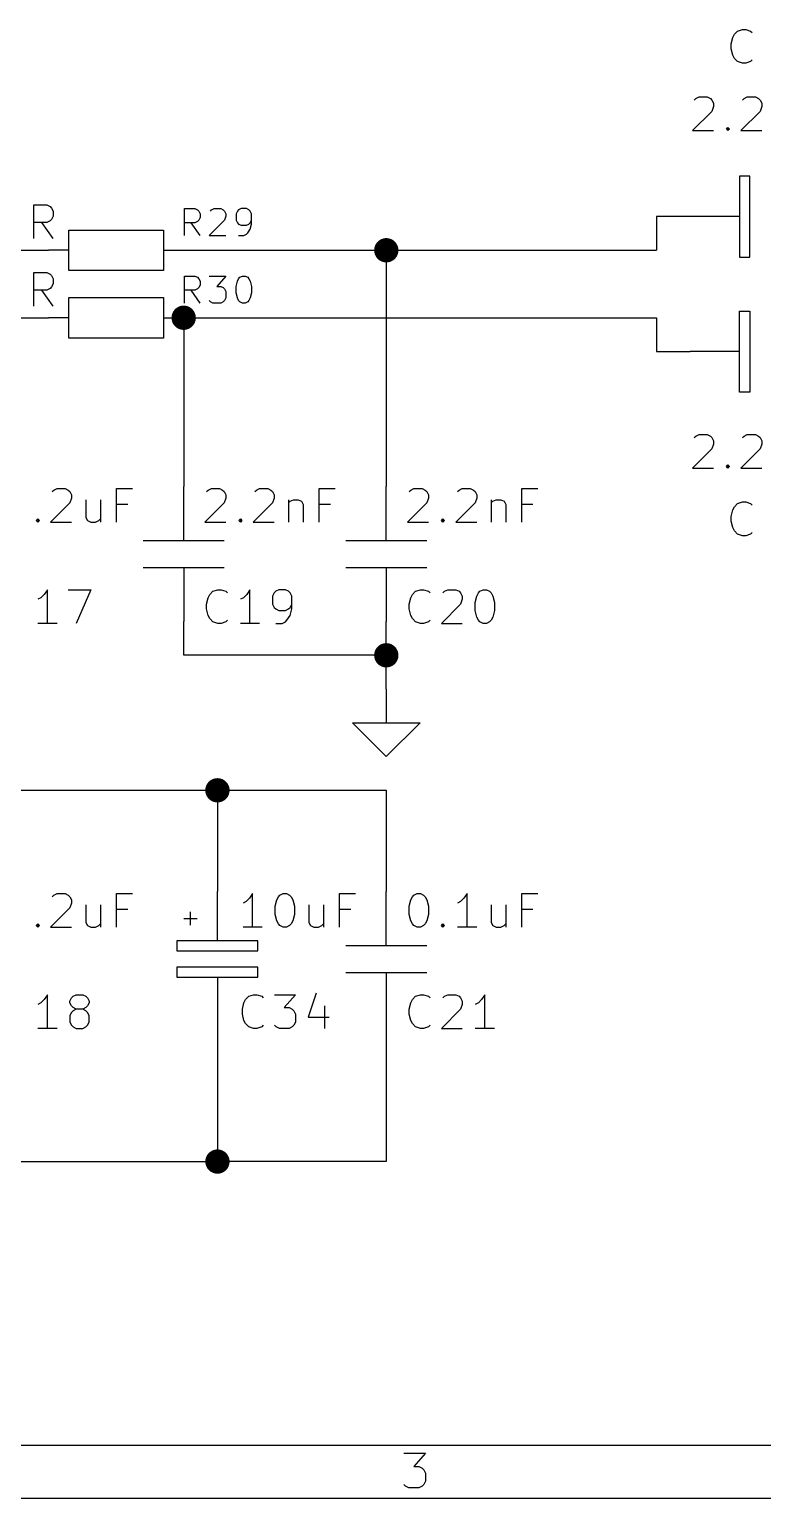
# Model space of a CAD drawing. Header units: inches. Extents: x 0.4 to 16.1, y -11.3 to -0.4.
# Drawn here: x 4.772 to 5.857, y -11.299 to -9.123 of the extents above; entities that cross this region are included whole.
import ezdxf

# ---------------------------------------------------------------- set-up
doc = ezdxf.new("R2010")
doc.units = ezdxf.units.IN
doc.header["$MEASUREMENT"] = 0
for name, color, linetype in [('GREENSIXTYFIVE', 129, 'CONTINUOUS'), ('LIGHTGREEN', 92, 'CONTINUOUS'), ('RED', 14, 'CONTINUOUS')]:
    doc.layers.add(name, color=color, linetype=linetype)

msp = doc.modelspace()

# ---------------------------------------------------------------- linework, layer by layer
at = {"layer": 'GREENSIXTYFIVE', "linetype": 'CONTINUOUS'}
for p, q in [((5.8107, -9.1442), (5.8131, -9.1347)), ((5.8131, -9.1347), (5.8155, -9.1299)), ((5.8155, -9.1299), (5.8202, -9.1252)), ((5.8202, -9.1252), (5.8274, -9.1228)), ((5.8274, -9.1228), (5.8321, -9.1228)), ((5.8321, -9.1228), (5.8393, -9.1252)), ((5.8393, -9.1252), (5.8417, -9.1276)), ((5.8107, -9.1514), (5.8107, -9.1442)), ((5.8131, -9.1609), (5.8107, -9.1514)), ((5.8155, -9.1657), (5.8131, -9.1609)), ((5.8202, -9.1704), (5.8155, -9.1657)), ((5.8274, -9.1728), (5.8202, -9.1704)), ((5.8321, -9.1728), (5.8274, -9.1728)), ((5.8393, -9.1704), (5.8321, -9.1728)), ((5.8417, -9.168), (5.8393, -9.1704)), ((5.756, -9.2276), (5.7583, -9.2252)), ((5.7583, -9.2252), (5.7631, -9.2228)), ((5.7631, -9.2228), (5.775, -9.2228)), ((5.775, -9.2228), (5.7798, -9.2252)), ((5.7798, -9.2252), (5.7821, -9.2276)), ((5.7821, -9.2276), (5.7845, -9.2323)), ((5.8274, -9.2276), (5.8298, -9.2252)), ((5.8298, -9.2252), (5.8345, -9.2228)), ((5.8345, -9.2228), (5.8464, -9.2228)), ((5.8464, -9.2228), (5.8512, -9.2252)), ((5.8512, -9.2252), (5.8536, -9.2276)), ((5.8536, -9.2276), (5.856, -9.2323)), ((5.7821, -9.2442), (5.7536, -9.2728)), ((5.7845, -9.2371), (5.7821, -9.2442)), ((5.7845, -9.2323), (5.7845, -9.2371)), ((5.8536, -9.2442), (5.825, -9.2728)), ((5.856, -9.2371), (5.8536, -9.2442)), ((5.856, -9.2323), (5.856, -9.2371)), ((5.8036, -9.2704), (5.8059, -9.268)), ((5.8059, -9.2728), (5.8036, -9.2704)), ((5.8059, -9.268), (5.8083, -9.2704)), ((5.8059, -9.268), (5.8059, -9.2728)), ((5.8083, -9.2704), (5.8059, -9.2728)), ((5.7536, -9.2728), (5.7845, -9.2728)), ((5.825, -9.2728), (5.856, -9.2728)), ((4.7783, -9.4328), (4.7783, -9.3828)), ((4.7783, -9.3828), (4.7974, -9.3828)), ((4.7783, -9.4328), (4.7783, -9.3828)), ((4.7783, -9.3828), (4.7974, -9.3828)), ((4.7974, -9.3828), (4.8021, -9.3852)), ((4.7974, -9.3828), (4.8021, -9.3852)), ((4.8021, -9.3852), (4.8045, -9.3876)), ((4.8021, -9.3852), (4.8045, -9.3876)), ((4.8045, -9.3876), (4.8069, -9.3923)), ((4.8045, -9.3876), (4.8069, -9.3923)), ((4.8069, -9.3995), (4.8045, -9.4042)), ((4.8069, -9.3995), (4.8045, -9.4042)), ((4.8069, -9.3923), (4.8069, -9.3995)), ((4.8069, -9.3923), (4.8069, -9.3995)), ((5.0014, -9.4282), (5.0014, -9.3882)), ((5.0014, -9.3882), (5.0167, -9.3882)), ((5.0014, -9.4282), (5.0014, -9.3882)), ((5.0014, -9.3882), (5.0167, -9.3882)), ((5.0167, -9.3882), (5.0205, -9.3901)), ((5.0167, -9.3882), (5.0205, -9.3901)), ((5.0205, -9.3901), (5.0224, -9.3921)), ((5.0205, -9.3901), (5.0224, -9.3921)), ((5.0224, -9.3921), (5.0243, -9.3959)), ((5.0224, -9.3921), (5.0243, -9.3959)), ((5.0243, -9.4016), (5.0224, -9.4054)), ((5.0243, -9.4016), (5.0224, -9.4054)), ((5.0243, -9.3959), (5.0243, -9.4016)), ((5.0243, -9.3959), (5.0243, -9.4016)), ((5.0395, -9.3921), (5.0414, -9.3901)), ((5.0395, -9.3921), (5.0414, -9.3901)), ((5.0414, -9.3901), (5.0452, -9.3882)), ((5.0414, -9.3901), (5.0452, -9.3882)), ((5.0452, -9.3882), (5.0548, -9.3882)), ((5.0452, -9.3882), (5.0548, -9.3882)), ((5.0548, -9.3882), (5.0586, -9.3901)), ((5.0548, -9.3882), (5.0586, -9.3901)), ((5.0586, -9.3901), (5.0605, -9.3921)), ((5.0586, -9.3901), (5.0605, -9.3921)), ((5.0605, -9.3921), (5.0624, -9.3959)), ((5.0605, -9.3921), (5.0624, -9.3959)), ((5.0624, -9.3997), (5.0605, -9.4054)), ((5.0624, -9.3997), (5.0605, -9.4054)), ((5.0624, -9.3959), (5.0624, -9.3997)), ((5.0624, -9.3959), (5.0624, -9.3997)), ((5.0795, -9.3921), (5.0776, -9.3959)), ((5.0795, -9.3921), (5.0776, -9.3959)), ((5.0776, -9.3959), (5.0776, -9.4054)), ((5.0776, -9.3959), (5.0776, -9.4054)), ((5.0814, -9.3901), (5.0795, -9.3921)), ((5.0814, -9.3901), (5.0795, -9.3921)), ((5.0852, -9.3882), (5.0814, -9.3901)), ((5.0852, -9.3882), (5.0814, -9.3901)), ((5.0929, -9.3882), (5.0852, -9.3882)), ((5.0929, -9.3882), (5.0852, -9.3882)), ((5.0967, -9.3901), (5.0929, -9.3882)), ((5.0967, -9.3901), (5.0929, -9.3882)), ((5.0986, -9.3921), (5.0967, -9.3901)), ((5.0986, -9.3921), (5.0967, -9.3901)), ((5.1005, -9.3959), (5.0986, -9.3921)), ((5.1005, -9.3959), (5.0986, -9.3921)), ((5.1005, -9.4111), (5.1005, -9.3959)), ((5.1005, -9.4111), (5.1005, -9.3959)), ((4.7974, -9.409), (4.7783, -9.409)), ((4.7974, -9.409), (4.7783, -9.409)), ((4.8069, -9.4328), (4.7902, -9.409)), ((4.8069, -9.4328), (4.7902, -9.409)), ((4.8021, -9.4066), (4.7974, -9.409)), ((4.8021, -9.4066), (4.7974, -9.409)), ((4.8045, -9.4042), (4.8021, -9.4066)), ((4.8045, -9.4042), (4.8021, -9.4066)), ((5.0167, -9.4092), (5.0014, -9.4092)), ((5.0167, -9.4092), (5.0014, -9.4092)), ((5.0243, -9.4282), (5.011, -9.4092)), ((5.0243, -9.4282), (5.011, -9.4092)), ((5.0205, -9.4073), (5.0167, -9.4092)), ((5.0205, -9.4073), (5.0167, -9.4092)), ((5.0224, -9.4054), (5.0205, -9.4073)), ((5.0224, -9.4054), (5.0205, -9.4073)), ((5.0605, -9.4054), (5.0376, -9.4282)), ((5.0605, -9.4054), (5.0376, -9.4282)), ((5.0776, -9.4054), (5.0795, -9.4092)), ((5.0776, -9.4054), (5.0795, -9.4092)), ((5.0795, -9.4092), (5.0814, -9.4111)), ((5.0795, -9.4092), (5.0814, -9.4111)), ((5.0814, -9.4111), (5.0852, -9.413)), ((5.0814, -9.4111), (5.0852, -9.413)), ((5.0852, -9.413), (5.0929, -9.413)), ((5.0852, -9.413), (5.0929, -9.413)), ((5.0929, -9.413), (5.0967, -9.4111)), ((5.0929, -9.413), (5.0967, -9.4111)), ((5.0948, -9.4244), (5.0986, -9.4187)), ((5.0948, -9.4244), (5.0986, -9.4187)), ((5.0967, -9.4111), (5.0986, -9.4092)), ((5.0967, -9.4111), (5.0986, -9.4092)), ((5.0986, -9.4092), (5.1005, -9.4054)), ((5.0986, -9.4092), (5.1005, -9.4054)), ((5.0986, -9.4187), (5.1005, -9.4111)), ((5.0986, -9.4187), (5.1005, -9.4111)), ((5.0376, -9.4282), (5.0624, -9.4282)), ((5.0376, -9.4282), (5.0624, -9.4282)), ((5.0814, -9.4282), (5.089, -9.4282)), ((5.0814, -9.4282), (5.089, -9.4282)), ((5.089, -9.4282), (5.0929, -9.4263)), ((5.089, -9.4282), (5.0929, -9.4263)), ((5.0929, -9.4263), (5.0948, -9.4244)), ((5.0929, -9.4263), (5.0948, -9.4244)), ((4.7783, -9.5328), (4.7783, -9.4828)), ((4.7783, -9.4828), (4.7974, -9.4828)), ((4.7783, -9.5328), (4.7783, -9.4828)), ((4.7783, -9.4828), (4.7974, -9.4828)), ((4.7974, -9.4828), (4.8021, -9.4852)), ((4.7974, -9.4828), (4.8021, -9.4852)), ((4.8021, -9.4852), (4.8045, -9.4876)), ((4.8021, -9.4852), (4.8045, -9.4876)), ((4.8045, -9.4876), (4.8069, -9.4923)), ((4.8045, -9.4876), (4.8069, -9.4923)), ((5.0014, -9.5282), (5.0014, -9.4882)), ((5.0014, -9.4882), (5.0167, -9.4882)), ((5.0014, -9.5282), (5.0014, -9.4882)), ((5.0014, -9.4882), (5.0167, -9.4882)), ((5.0167, -9.4882), (5.0205, -9.4901)), ((5.0167, -9.4882), (5.0205, -9.4901)), ((5.0376, -9.4882), (5.0624, -9.4882)), ((5.0376, -9.4882), (5.0624, -9.4882)), ((5.0624, -9.4882), (5.049, -9.5035)), ((5.0624, -9.4882), (5.049, -9.5035)), ((5.0833, -9.4901), (5.0871, -9.4882)), ((5.0833, -9.4901), (5.0871, -9.4882)), ((5.0871, -9.4882), (5.0909, -9.4882)), ((5.0871, -9.4882), (5.0909, -9.4882)), ((5.0909, -9.4882), (5.0948, -9.4901)), ((5.0909, -9.4882), (5.0948, -9.4901)), ((4.7974, -9.509), (4.7783, -9.509)), ((4.7974, -9.509), (4.7783, -9.509)), ((4.8069, -9.5328), (4.7902, -9.509)), ((4.8069, -9.5328), (4.7902, -9.509)), ((4.8021, -9.5066), (4.7974, -9.509)), ((4.8021, -9.5066), (4.7974, -9.509)), ((4.8045, -9.5042), (4.8021, -9.5066)), ((4.8045, -9.5042), (4.8021, -9.5066)), ((4.8069, -9.4995), (4.8045, -9.5042)), ((4.8069, -9.4995), (4.8045, -9.5042)), ((4.8069, -9.4923), (4.8069, -9.4995)), ((4.8069, -9.4923), (4.8069, -9.4995)), ((5.0167, -9.5092), (5.0014, -9.5092)), ((5.0167, -9.5092), (5.0014, -9.5092)), ((5.0243, -9.5282), (5.011, -9.5092)), ((5.0243, -9.5282), (5.011, -9.5092)), ((5.0205, -9.5073), (5.0167, -9.5092)), ((5.0205, -9.5073), (5.0167, -9.5092)), ((5.0205, -9.4901), (5.0224, -9.4921)), ((5.0205, -9.4901), (5.0224, -9.4921)), ((5.0224, -9.5054), (5.0205, -9.5073)), ((5.0224, -9.5054), (5.0205, -9.5073)), ((5.0224, -9.4921), (5.0243, -9.4959)), ((5.0224, -9.4921), (5.0243, -9.4959)), ((5.0243, -9.5016), (5.0224, -9.5054)), ((5.0243, -9.5016), (5.0224, -9.5054)), ((5.0243, -9.4959), (5.0243, -9.5016)), ((5.0243, -9.4959), (5.0243, -9.5016)), ((5.049, -9.5035), (5.0548, -9.5035)), ((5.049, -9.5035), (5.0548, -9.5035)), ((5.0548, -9.5035), (5.0586, -9.5054)), ((5.0548, -9.5035), (5.0586, -9.5054)), ((5.0586, -9.5054), (5.0605, -9.5073)), ((5.0586, -9.5054), (5.0605, -9.5073)), ((5.0605, -9.5073), (5.0624, -9.5111)), ((5.0605, -9.5073), (5.0624, -9.5111)), ((5.0624, -9.5111), (5.0624, -9.5206)), ((5.0624, -9.5111), (5.0624, -9.5206)), ((5.0776, -9.5035), (5.0795, -9.4959)), ((5.0776, -9.5035), (5.0795, -9.4959)), ((5.0776, -9.513), (5.0776, -9.5035)), ((5.0776, -9.513), (5.0776, -9.5035)), ((5.0795, -9.4959), (5.0814, -9.4921)), ((5.0795, -9.4959), (5.0814, -9.4921)), ((5.0814, -9.4921), (5.0833, -9.4901)), ((5.0814, -9.4921), (5.0833, -9.4901)), ((5.0948, -9.4901), (5.0967, -9.4921)), ((5.0948, -9.4901), (5.0967, -9.4921)), ((5.0967, -9.4921), (5.0986, -9.4959)), ((5.0967, -9.4921), (5.0986, -9.4959)), ((5.0986, -9.4959), (5.1005, -9.5035)), ((5.0986, -9.4959), (5.1005, -9.5035)), ((5.1005, -9.5035), (5.1005, -9.513)), ((5.1005, -9.5035), (5.1005, -9.513)), ((5.0395, -9.5263), (5.0376, -9.5244)), ((5.0395, -9.5263), (5.0376, -9.5244)), ((5.0433, -9.5282), (5.0395, -9.5263)), ((5.0433, -9.5282), (5.0395, -9.5263)), ((5.0548, -9.5282), (5.0433, -9.5282)), ((5.0548, -9.5282), (5.0433, -9.5282)), ((5.0586, -9.5263), (5.0548, -9.5282)), ((5.0586, -9.5263), (5.0548, -9.5282)), ((5.0605, -9.5244), (5.0586, -9.5263)), ((5.0605, -9.5244), (5.0586, -9.5263)), ((5.0624, -9.5206), (5.0605, -9.5244)), ((5.0624, -9.5206), (5.0605, -9.5244)), ((5.0795, -9.5206), (5.0776, -9.513)), ((5.0795, -9.5206), (5.0776, -9.513)), ((5.0814, -9.5244), (5.0795, -9.5206)), ((5.0814, -9.5244), (5.0795, -9.5206)), ((5.0833, -9.5263), (5.0814, -9.5244)), ((5.0833, -9.5263), (5.0814, -9.5244)), ((5.0871, -9.5282), (5.0833, -9.5263)), ((5.0871, -9.5282), (5.0833, -9.5263)), ((5.0909, -9.5282), (5.0871, -9.5282)), ((5.0909, -9.5282), (5.0871, -9.5282)), ((5.0948, -9.5263), (5.0909, -9.5282)), ((5.0948, -9.5263), (5.0909, -9.5282)), ((5.0967, -9.5244), (5.0948, -9.5263)), ((5.0967, -9.5244), (5.0948, -9.5263)), ((5.0986, -9.5206), (5.0967, -9.5244)), ((5.0986, -9.5206), (5.0967, -9.5244)), ((5.1005, -9.513), (5.0986, -9.5206)), ((5.1005, -9.513), (5.0986, -9.5206)), ((5.756, -9.7276), (5.7583, -9.7252)), ((5.7583, -9.7252), (5.7631, -9.7228)), ((5.7631, -9.7228), (5.775, -9.7228)), ((5.775, -9.7228), (5.7798, -9.7252)), ((5.7798, -9.7252), (5.7821, -9.7276)), ((5.7821, -9.7276), (5.7845, -9.7323)), ((5.8274, -9.7276), (5.8298, -9.7252)), ((5.8298, -9.7252), (5.8345, -9.7228)), ((5.8345, -9.7228), (5.8464, -9.7228)), ((5.8464, -9.7228), (5.8512, -9.7252)), ((5.8512, -9.7252), (5.8536, -9.7276)), ((5.8536, -9.7276), (5.856, -9.7323)), ((5.7821, -9.7442), (5.7536, -9.7728)), ((5.7845, -9.7371), (5.7821, -9.7442)), ((5.7845, -9.7323), (5.7845, -9.7371)), ((5.8536, -9.7442), (5.825, -9.7728)), ((5.856, -9.7371), (5.8536, -9.7442)), ((5.856, -9.7323), (5.856, -9.7371)), ((5.8036, -9.7704), (5.8059, -9.768)), ((5.8059, -9.7728), (5.8036, -9.7704)), ((5.8059, -9.768), (5.8083, -9.7704)), ((5.8059, -9.768), (5.8059, -9.7728)), ((5.8083, -9.7704), (5.8059, -9.7728)), ((5.7536, -9.7728), (5.7845, -9.7728)), ((5.825, -9.7728), (5.856, -9.7728)), ((4.8053, -9.8076), (4.8077, -9.8052)), ((4.8053, -9.8076), (4.8077, -9.8052)), ((4.8077, -9.8052), (4.8125, -9.8028)), ((4.8077, -9.8052), (4.8125, -9.8028)), ((4.8125, -9.8028), (4.8244, -9.8028)), ((4.8125, -9.8028), (4.8244, -9.8028)), ((4.8244, -9.8028), (4.8291, -9.8052)), ((4.8244, -9.8028), (4.8291, -9.8052)), ((4.8291, -9.8052), (4.8315, -9.8076)), ((4.8291, -9.8052), (4.8315, -9.8076)), ((4.8315, -9.8076), (4.8339, -9.8123)), ((4.8315, -9.8076), (4.8339, -9.8123)), ((4.8339, -9.8123), (4.8339, -9.8171)), ((4.8339, -9.8123), (4.8339, -9.8171)), ((4.9006, -9.8528), (4.9006, -9.8028)), ((4.9006, -9.8028), (4.9244, -9.8028)), ((4.9006, -9.8528), (4.9006, -9.8028)), ((4.9006, -9.8028), (4.9244, -9.8028)), ((5.0339, -9.8076), (5.0363, -9.8052)), ((5.0339, -9.8076), (5.0363, -9.8052)), ((5.0363, -9.8052), (5.041, -9.8028)), ((5.0363, -9.8052), (5.041, -9.8028)), ((5.041, -9.8028), (5.0529, -9.8028)), ((5.041, -9.8028), (5.0529, -9.8028)), ((5.0529, -9.8028), (5.0577, -9.8052)), ((5.0529, -9.8028), (5.0577, -9.8052)), ((5.0577, -9.8052), (5.0601, -9.8076)), ((5.0577, -9.8052), (5.0601, -9.8076)), ((5.0601, -9.8076), (5.0625, -9.8123)), ((5.0601, -9.8076), (5.0625, -9.8123)), ((5.0625, -9.8123), (5.0625, -9.8171)), ((5.0625, -9.8123), (5.0625, -9.8171)), ((5.1053, -9.8076), (5.1077, -9.8052)), ((5.1053, -9.8076), (5.1077, -9.8052)), ((5.1077, -9.8052), (5.1125, -9.8028)), ((5.1077, -9.8052), (5.1125, -9.8028)), ((5.1125, -9.8028), (5.1244, -9.8028)), ((5.1125, -9.8028), (5.1244, -9.8028)), ((5.1244, -9.8028), (5.1291, -9.8052)), ((5.1244, -9.8028), (5.1291, -9.8052)), ((5.1291, -9.8052), (5.1315, -9.8076)), ((5.1291, -9.8052), (5.1315, -9.8076)), ((5.1315, -9.8076), (5.1339, -9.8123)), ((5.1315, -9.8076), (5.1339, -9.8123)), ((5.1339, -9.8123), (5.1339, -9.8171)), ((5.1339, -9.8123), (5.1339, -9.8171)), ((5.2006, -9.8528), (5.2006, -9.8028)), ((5.2006, -9.8028), (5.2244, -9.8028)), ((5.2006, -9.8528), (5.2006, -9.8028)), ((5.2006, -9.8028), (5.2244, -9.8028)), ((5.3339, -9.8076), (5.3363, -9.8052)), ((5.3339, -9.8076), (5.3363, -9.8052)), ((5.3363, -9.8052), (5.341, -9.8028)), ((5.3363, -9.8052), (5.341, -9.8028)), ((5.341, -9.8028), (5.3529, -9.8028)), ((5.341, -9.8028), (5.3529, -9.8028)), ((5.3529, -9.8028), (5.3577, -9.8052)), ((5.3529, -9.8028), (5.3577, -9.8052)), ((5.3577, -9.8052), (5.3601, -9.8076)), ((5.3577, -9.8052), (5.3601, -9.8076)), ((5.3601, -9.8076), (5.3625, -9.8123)), ((5.3601, -9.8076), (5.3625, -9.8123)), ((5.3625, -9.8123), (5.3625, -9.8171)), ((5.3625, -9.8123), (5.3625, -9.8171)), ((5.4053, -9.8076), (5.4077, -9.8052)), ((5.4053, -9.8076), (5.4077, -9.8052)), ((5.4077, -9.8052), (5.4125, -9.8028)), ((5.4077, -9.8052), (5.4125, -9.8028)), ((5.4125, -9.8028), (5.4244, -9.8028)), ((5.4125, -9.8028), (5.4244, -9.8028)), ((5.4244, -9.8028), (5.4291, -9.8052)), ((5.4244, -9.8028), (5.4291, -9.8052)), ((5.4291, -9.8052), (5.4315, -9.8076)), ((5.4291, -9.8052), (5.4315, -9.8076)), ((5.4315, -9.8076), (5.4339, -9.8123)), ((5.4315, -9.8076), (5.4339, -9.8123)), ((5.4339, -9.8123), (5.4339, -9.8171)), ((5.4339, -9.8123), (5.4339, -9.8171)), ((5.5006, -9.8528), (5.5006, -9.8028)), ((5.5006, -9.8028), (5.5244, -9.8028)), ((5.5006, -9.8528), (5.5006, -9.8028)), ((5.5006, -9.8028), (5.5244, -9.8028)), ((4.8315, -9.8242), (4.8029, -9.8528)), ((4.8315, -9.8242), (4.8029, -9.8528)), ((4.8339, -9.8171), (4.8315, -9.8242)), ((4.8339, -9.8171), (4.8315, -9.8242)), ((4.8553, -9.8195), (4.8553, -9.8457)), ((4.8553, -9.8195), (4.8553, -9.8457)), ((4.8768, -9.8195), (4.8768, -9.8528)), ((4.8768, -9.8195), (4.8768, -9.8528)), ((4.9172, -9.8266), (4.9006, -9.8266)), ((4.9172, -9.8266), (4.9006, -9.8266)), ((5.0601, -9.8242), (5.0315, -9.8528)), ((5.0601, -9.8242), (5.0315, -9.8528)), ((5.0625, -9.8171), (5.0601, -9.8242)), ((5.0625, -9.8171), (5.0601, -9.8242)), ((5.1315, -9.8242), (5.1029, -9.8528)), ((5.1315, -9.8242), (5.1029, -9.8528)), ((5.1339, -9.8171), (5.1315, -9.8242)), ((5.1339, -9.8171), (5.1315, -9.8242)), ((5.1553, -9.8195), (5.1553, -9.8528)), ((5.1553, -9.8195), (5.1553, -9.8528)), ((5.1553, -9.8242), (5.1577, -9.8218)), ((5.1553, -9.8242), (5.1577, -9.8218)), ((5.1577, -9.8218), (5.1625, -9.8195)), ((5.1577, -9.8218), (5.1625, -9.8195)), ((5.1625, -9.8195), (5.1696, -9.8195)), ((5.1625, -9.8195), (5.1696, -9.8195)), ((5.1696, -9.8195), (5.1744, -9.8218)), ((5.1696, -9.8195), (5.1744, -9.8218)), ((5.1744, -9.8218), (5.1768, -9.8266)), ((5.1744, -9.8218), (5.1768, -9.8266)), ((5.1768, -9.8266), (5.1768, -9.8528)), ((5.1768, -9.8266), (5.1768, -9.8528)), ((5.2172, -9.8266), (5.2006, -9.8266)), ((5.2172, -9.8266), (5.2006, -9.8266)), ((5.3601, -9.8242), (5.3315, -9.8528)), ((5.3601, -9.8242), (5.3315, -9.8528)), ((5.3625, -9.8171), (5.3601, -9.8242)), ((5.3625, -9.8171), (5.3601, -9.8242)), ((5.4315, -9.8242), (5.4029, -9.8528)), ((5.4315, -9.8242), (5.4029, -9.8528)), ((5.4339, -9.8171), (5.4315, -9.8242)), ((5.4339, -9.8171), (5.4315, -9.8242)), ((5.4553, -9.8195), (5.4553, -9.8528)), ((5.4553, -9.8195), (5.4553, -9.8528)), ((5.4553, -9.8242), (5.4577, -9.8218)), ((5.4553, -9.8242), (5.4577, -9.8218)), ((5.4577, -9.8218), (5.4625, -9.8195)), ((5.4577, -9.8218), (5.4625, -9.8195)), ((5.4625, -9.8195), (5.4696, -9.8195)), ((5.4625, -9.8195), (5.4696, -9.8195)), ((5.4696, -9.8195), (5.4744, -9.8218)), ((5.4696, -9.8195), (5.4744, -9.8218)), ((5.4744, -9.8218), (5.4768, -9.8266)), ((5.4744, -9.8218), (5.4768, -9.8266)), ((5.4768, -9.8266), (5.4768, -9.8528)), ((5.4768, -9.8266), (5.4768, -9.8528)), ((5.5172, -9.8266), (5.5006, -9.8266)), ((5.5172, -9.8266), (5.5006, -9.8266)), ((5.8107, -9.8442), (5.8131, -9.8347)), ((5.8131, -9.8347), (5.8155, -9.8299)), ((5.8155, -9.8299), (5.8202, -9.8252)), ((5.8202, -9.8252), (5.8274, -9.8228)), ((5.8274, -9.8228), (5.8321, -9.8228)), ((5.8321, -9.8228), (5.8393, -9.8252)), ((5.8393, -9.8252), (5.8417, -9.8276)), ((4.7815, -9.8504), (4.7839, -9.848)), ((4.7815, -9.8504), (4.7839, -9.848)), ((4.7839, -9.8528), (4.7815, -9.8504)), ((4.7839, -9.8528), (4.7815, -9.8504)), ((4.7839, -9.848), (4.7863, -9.8504)), ((4.7839, -9.848), (4.7839, -9.8528)), ((4.7839, -9.848), (4.7863, -9.8504)), ((4.7839, -9.848), (4.7839, -9.8528)), ((4.7863, -9.8504), (4.7839, -9.8528)), ((4.7863, -9.8504), (4.7839, -9.8528)), ((4.8029, -9.8528), (4.8339, -9.8528)), ((4.8029, -9.8528), (4.8339, -9.8528)), ((4.8553, -9.8457), (4.8577, -9.8504)), ((4.8553, -9.8457), (4.8577, -9.8504)), ((4.8577, -9.8504), (4.8625, -9.8528)), ((4.8577, -9.8504), (4.8625, -9.8528)), ((4.8625, -9.8528), (4.8696, -9.8528)), ((4.8625, -9.8528), (4.8696, -9.8528)), ((4.8696, -9.8528), (4.8744, -9.8504)), ((4.8696, -9.8528), (4.8744, -9.8504)), ((4.8744, -9.8504), (4.8768, -9.848)), ((4.8744, -9.8504), (4.8768, -9.848)), ((5.0315, -9.8528), (5.0625, -9.8528)), ((5.0315, -9.8528), (5.0625, -9.8528)), ((5.0815, -9.8504), (5.0839, -9.848)), ((5.0815, -9.8504), (5.0839, -9.848)), ((5.0839, -9.8528), (5.0815, -9.8504)), ((5.0839, -9.8528), (5.0815, -9.8504)), ((5.0839, -9.848), (5.0863, -9.8504)), ((5.0839, -9.848), (5.0839, -9.8528)), ((5.0839, -9.848), (5.0863, -9.8504)), ((5.0839, -9.848), (5.0839, -9.8528)), ((5.0863, -9.8504), (5.0839, -9.8528)), ((5.0863, -9.8504), (5.0839, -9.8528)), ((5.1029, -9.8528), (5.1339, -9.8528)), ((5.1029, -9.8528), (5.1339, -9.8528)), ((5.3315, -9.8528), (5.3625, -9.8528)), ((5.3315, -9.8528), (5.3625, -9.8528)), ((5.3815, -9.8504), (5.3839, -9.848)), ((5.3815, -9.8504), (5.3839, -9.848)), ((5.3839, -9.8528), (5.3815, -9.8504)), ((5.3839, -9.8528), (5.3815, -9.8504)), ((5.3839, -9.848), (5.3863, -9.8504)), ((5.3839, -9.848), (5.3839, -9.8528)), ((5.3839, -9.848), (5.3863, -9.8504)), ((5.3839, -9.848), (5.3839, -9.8528)), ((5.3863, -9.8504), (5.3839, -9.8528)), ((5.3863, -9.8504), (5.3839, -9.8528)), ((5.4029, -9.8528), (5.4339, -9.8528)), ((5.4029, -9.8528), (5.4339, -9.8528)), ((5.8107, -9.8514), (5.8107, -9.8442)), ((5.8131, -9.8609), (5.8107, -9.8514)), ((5.8155, -9.8657), (5.8131, -9.8609)), ((5.8202, -9.8704), (5.8155, -9.8657)), ((5.8274, -9.8728), (5.8202, -9.8704)), ((5.8321, -9.8728), (5.8274, -9.8728)), ((5.8393, -9.8704), (5.8321, -9.8728)), ((5.8417, -9.868), (5.8393, -9.8704)), ((4.7887, -9.9647), (4.7839, -9.9671)), ((4.7887, -9.9647), (4.7839, -9.9671)), ((4.7934, -9.9599), (4.7887, -9.9647)), ((4.7934, -9.9599), (4.7887, -9.9647)), ((4.7982, -9.9528), (4.7934, -9.9599)), ((4.7982, -9.9528), (4.7934, -9.9599)), ((4.7982, -10.0028), (4.7982, -9.9528)), ((4.7982, -10.0028), (4.7982, -9.9528)), ((4.8291, -9.9528), (4.8625, -9.9528)), ((4.8291, -9.9528), (4.8625, -9.9528)), ((4.8625, -9.9528), (4.841, -10.0028)), ((4.8625, -9.9528), (4.841, -10.0028)), ((5.0339, -9.9742), (5.0363, -9.9647)), ((5.0339, -9.9742), (5.0363, -9.9647)), ((5.0363, -9.9647), (5.0387, -9.9599)), ((5.0363, -9.9647), (5.0387, -9.9599)), ((5.0387, -9.9599), (5.0434, -9.9552)), ((5.0387, -9.9599), (5.0434, -9.9552)), ((5.0434, -9.9552), (5.0506, -9.9528)), ((5.0434, -9.9552), (5.0506, -9.9528)), ((5.0506, -9.9528), (5.0553, -9.9528)), ((5.0506, -9.9528), (5.0553, -9.9528)), ((5.0553, -9.9528), (5.0625, -9.9552)), ((5.0553, -9.9528), (5.0625, -9.9552)), ((5.0625, -9.9552), (5.0649, -9.9576)), ((5.0625, -9.9552), (5.0649, -9.9576)), ((5.0887, -9.9647), (5.0839, -9.9671)), ((5.0887, -9.9647), (5.0839, -9.9671)), ((5.0934, -9.9599), (5.0887, -9.9647)), ((5.0934, -9.9599), (5.0887, -9.9647)), ((5.0982, -9.9528), (5.0934, -9.9599)), ((5.0982, -9.9528), (5.0934, -9.9599)), ((5.0982, -10.0028), (5.0982, -9.9528)), ((5.0982, -10.0028), (5.0982, -9.9528)), ((5.1339, -9.9576), (5.1315, -9.9623)), ((5.1339, -9.9576), (5.1315, -9.9623)), ((5.1315, -9.9623), (5.1315, -9.9742)), ((5.1315, -9.9623), (5.1315, -9.9742)), ((5.1363, -9.9552), (5.1339, -9.9576)), ((5.1363, -9.9552), (5.1339, -9.9576)), ((5.141, -9.9528), (5.1363, -9.9552)), ((5.141, -9.9528), (5.1363, -9.9552)), ((5.1506, -9.9528), (5.141, -9.9528)), ((5.1506, -9.9528), (5.141, -9.9528)), ((5.1553, -9.9552), (5.1506, -9.9528)), ((5.1553, -9.9552), (5.1506, -9.9528)), ((5.1577, -9.9576), (5.1553, -9.9552)), ((5.1577, -9.9576), (5.1553, -9.9552)), ((5.1601, -9.9623), (5.1577, -9.9576)), ((5.1601, -9.9623), (5.1577, -9.9576)), ((5.1601, -9.9814), (5.1601, -9.9623)), ((5.1601, -9.9814), (5.1601, -9.9623)), ((5.3339, -9.9742), (5.3363, -9.9647)), ((5.3339, -9.9742), (5.3363, -9.9647)), ((5.3363, -9.9647), (5.3387, -9.9599)), ((5.3363, -9.9647), (5.3387, -9.9599)), ((5.3387, -9.9599), (5.3434, -9.9552)), ((5.3387, -9.9599), (5.3434, -9.9552)), ((5.3434, -9.9552), (5.3506, -9.9528)), ((5.3434, -9.9552), (5.3506, -9.9528)), ((5.3506, -9.9528), (5.3553, -9.9528)), ((5.3506, -9.9528), (5.3553, -9.9528)), ((5.3553, -9.9528), (5.3625, -9.9552)), ((5.3553, -9.9528), (5.3625, -9.9552)), ((5.3625, -9.9552), (5.3649, -9.9576)), ((5.3625, -9.9552), (5.3649, -9.9576)), ((5.3839, -9.9576), (5.3863, -9.9552)), ((5.3839, -9.9576), (5.3863, -9.9552)), ((5.3863, -9.9552), (5.391, -9.9528)), ((5.3863, -9.9552), (5.391, -9.9528)), ((5.391, -9.9528), (5.4029, -9.9528)), ((5.391, -9.9528), (5.4029, -9.9528)), ((5.4029, -9.9528), (5.4077, -9.9552)), ((5.4029, -9.9528), (5.4077, -9.9552)), ((5.4077, -9.9552), (5.4101, -9.9576)), ((5.4077, -9.9552), (5.4101, -9.9576)), ((5.4101, -9.9576), (5.4125, -9.9623)), ((5.4101, -9.9576), (5.4125, -9.9623)), ((5.4125, -9.9671), (5.4101, -9.9742)), ((5.4125, -9.9671), (5.4101, -9.9742)), ((5.4125, -9.9623), (5.4125, -9.9671)), ((5.4125, -9.9623), (5.4125, -9.9671)), ((5.4315, -9.9718), (5.4339, -9.9623)), ((5.4315, -9.9718), (5.4339, -9.9623)), ((5.4339, -9.9623), (5.4363, -9.9576)), ((5.4339, -9.9623), (5.4363, -9.9576)), ((5.4363, -9.9576), (5.4387, -9.9552)), ((5.4363, -9.9576), (5.4387, -9.9552)), ((5.4387, -9.9552), (5.4434, -9.9528)), ((5.4387, -9.9552), (5.4434, -9.9528)), ((5.4434, -9.9528), (5.4482, -9.9528)), ((5.4434, -9.9528), (5.4482, -9.9528)), ((5.4482, -9.9528), (5.4529, -9.9552)), ((5.4482, -9.9528), (5.4529, -9.9552)), ((5.4529, -9.9552), (5.4553, -9.9576)), ((5.4529, -9.9552), (5.4553, -9.9576)), ((5.4553, -9.9576), (5.4577, -9.9623)), ((5.4553, -9.9576), (5.4577, -9.9623)), ((5.4577, -9.9623), (5.4601, -9.9718)), ((5.4577, -9.9623), (5.4601, -9.9718)), ((5.0339, -9.9814), (5.0339, -9.9742)), ((5.0339, -9.9814), (5.0339, -9.9742)), ((5.0363, -9.9909), (5.0339, -9.9814)), ((5.0363, -9.9909), (5.0339, -9.9814)), ((5.1315, -9.9742), (5.1339, -9.979)), ((5.1315, -9.9742), (5.1339, -9.979)), ((5.1339, -9.979), (5.1363, -9.9814)), ((5.1339, -9.979), (5.1363, -9.9814)), ((5.1363, -9.9814), (5.141, -9.9838)), ((5.1363, -9.9814), (5.141, -9.9838)), ((5.141, -9.9838), (5.1506, -9.9838)), ((5.141, -9.9838), (5.1506, -9.9838)), ((5.1506, -9.9838), (5.1553, -9.9814)), ((5.1506, -9.9838), (5.1553, -9.9814)), ((5.1553, -9.9814), (5.1577, -9.979)), ((5.1553, -9.9814), (5.1577, -9.979)), ((5.1577, -9.979), (5.1601, -9.9742)), ((5.1577, -9.979), (5.1601, -9.9742)), ((5.1577, -9.9909), (5.1601, -9.9814)), ((5.1577, -9.9909), (5.1601, -9.9814)), ((5.3339, -9.9814), (5.3339, -9.9742)), ((5.3339, -9.9814), (5.3339, -9.9742)), ((5.3363, -9.9909), (5.3339, -9.9814)), ((5.3363, -9.9909), (5.3339, -9.9814)), ((5.4101, -9.9742), (5.3815, -10.0028)), ((5.4101, -9.9742), (5.3815, -10.0028)), ((5.4315, -9.9838), (5.4315, -9.9718)), ((5.4315, -9.9838), (5.4315, -9.9718)), ((5.4339, -9.9933), (5.4315, -9.9838)), ((5.4339, -9.9933), (5.4315, -9.9838)), ((5.4601, -9.9838), (5.4577, -9.9933)), ((5.4601, -9.9838), (5.4577, -9.9933)), ((5.4601, -9.9718), (5.4601, -9.9838)), ((5.4601, -9.9718), (5.4601, -9.9838)), ((4.8125, -10.0028), (4.7839, -10.0028)), ((4.8125, -10.0028), (4.7839, -10.0028)), ((5.0387, -9.9957), (5.0363, -9.9909)), ((5.0387, -9.9957), (5.0363, -9.9909)), ((5.0434, -10.0004), (5.0387, -9.9957)), ((5.0434, -10.0004), (5.0387, -9.9957)), ((5.0506, -10.0028), (5.0434, -10.0004)), ((5.0506, -10.0028), (5.0434, -10.0004)), ((5.0553, -10.0028), (5.0506, -10.0028)), ((5.0553, -10.0028), (5.0506, -10.0028)), ((5.0625, -10.0004), (5.0553, -10.0028)), ((5.0625, -10.0004), (5.0553, -10.0028)), ((5.0649, -9.998), (5.0625, -10.0004)), ((5.0649, -9.998), (5.0625, -10.0004)), ((5.1125, -10.0028), (5.0839, -10.0028)), ((5.1125, -10.0028), (5.0839, -10.0028)), ((5.1363, -10.0028), (5.1458, -10.0028)), ((5.1363, -10.0028), (5.1458, -10.0028)), ((5.1458, -10.0028), (5.1506, -10.0004)), ((5.1458, -10.0028), (5.1506, -10.0004)), ((5.1506, -10.0004), (5.1529, -9.998)), ((5.1506, -10.0004), (5.1529, -9.998)), ((5.1529, -9.998), (5.1577, -9.9909)), ((5.1529, -9.998), (5.1577, -9.9909)), ((5.3387, -9.9957), (5.3363, -9.9909)), ((5.3387, -9.9957), (5.3363, -9.9909)), ((5.3434, -10.0004), (5.3387, -9.9957)), ((5.3434, -10.0004), (5.3387, -9.9957)), ((5.3506, -10.0028), (5.3434, -10.0004)), ((5.3506, -10.0028), (5.3434, -10.0004)), ((5.3553, -10.0028), (5.3506, -10.0028)), ((5.3553, -10.0028), (5.3506, -10.0028)), ((5.3625, -10.0004), (5.3553, -10.0028)), ((5.3625, -10.0004), (5.3553, -10.0028)), ((5.3649, -9.998), (5.3625, -10.0004)), ((5.3649, -9.998), (5.3625, -10.0004)), ((5.3815, -10.0028), (5.4125, -10.0028)), ((5.3815, -10.0028), (5.4125, -10.0028)), ((5.4363, -9.998), (5.4339, -9.9933)), ((5.4363, -9.998), (5.4339, -9.9933)), ((5.4387, -10.0004), (5.4363, -9.998)), ((5.4387, -10.0004), (5.4363, -9.998)), ((5.4434, -10.0028), (5.4387, -10.0004)), ((5.4434, -10.0028), (5.4387, -10.0004)), ((5.4482, -10.0028), (5.4434, -10.0028)), ((5.4482, -10.0028), (5.4434, -10.0028)), ((5.4529, -10.0004), (5.4482, -10.0028)), ((5.4529, -10.0004), (5.4482, -10.0028)), ((5.4553, -9.998), (5.4529, -10.0004)), ((5.4553, -9.998), (5.4529, -10.0004)), ((5.4577, -9.9933), (5.4553, -9.998)), ((5.4577, -9.9933), (5.4553, -9.998)), ((4.8077, -10.4052), (4.8125, -10.4028)), ((4.8077, -10.4052), (4.8125, -10.4028)), ((4.8125, -10.4028), (4.8244, -10.4028)), ((4.8125, -10.4028), (4.8244, -10.4028)), ((4.8244, -10.4028), (4.8291, -10.4052)), ((4.8244, -10.4028), (4.8291, -10.4052)), ((4.9006, -10.4528), (4.9006, -10.4028)), ((4.9006, -10.4028), (4.9244, -10.4028)), ((4.9006, -10.4528), (4.9006, -10.4028)), ((4.9006, -10.4028), (4.9244, -10.4028)), ((5.1021, -10.4028), (5.0974, -10.4099)), ((5.1021, -10.4028), (5.0974, -10.4099)), ((5.1021, -10.4528), (5.1021, -10.4028)), ((5.1021, -10.4528), (5.1021, -10.4028)), ((5.1426, -10.4052), (5.1474, -10.4028)), ((5.1426, -10.4052), (5.1474, -10.4028)), ((5.1474, -10.4028), (5.1521, -10.4028)), ((5.1474, -10.4028), (5.1521, -10.4028)), ((5.1521, -10.4028), (5.1569, -10.4052)), ((5.1521, -10.4028), (5.1569, -10.4052)), ((5.2307, -10.4528), (5.2307, -10.4028)), ((5.2307, -10.4028), (5.2545, -10.4028)), ((5.2307, -10.4528), (5.2307, -10.4028)), ((5.2307, -10.4028), (5.2545, -10.4028)), ((5.341, -10.4052), (5.3458, -10.4028)), ((5.341, -10.4052), (5.3458, -10.4028)), ((5.3458, -10.4028), (5.3506, -10.4028)), ((5.3458, -10.4028), (5.3506, -10.4028)), ((5.3506, -10.4028), (5.3553, -10.4052)), ((5.3506, -10.4028), (5.3553, -10.4052)), ((5.4196, -10.4028), (5.4149, -10.4099)), ((5.4196, -10.4028), (5.4149, -10.4099)), ((5.4196, -10.4528), (5.4196, -10.4028)), ((5.4196, -10.4528), (5.4196, -10.4028)), ((5.5006, -10.4528), (5.5006, -10.4028)), ((5.5006, -10.4028), (5.5244, -10.4028)), ((5.5006, -10.4528), (5.5006, -10.4028)), ((5.5006, -10.4028), (5.5244, -10.4028)), ((4.8315, -10.4242), (4.8029, -10.4528)), ((4.8315, -10.4242), (4.8029, -10.4528)), ((4.8053, -10.4076), (4.8077, -10.4052)), ((4.8053, -10.4076), (4.8077, -10.4052)), ((4.8291, -10.4052), (4.8315, -10.4076)), ((4.8291, -10.4052), (4.8315, -10.4076)), ((4.8315, -10.4076), (4.8339, -10.4123)), ((4.8315, -10.4076), (4.8339, -10.4123)), ((4.8339, -10.4171), (4.8315, -10.4242)), ((4.8339, -10.4171), (4.8315, -10.4242)), ((4.8339, -10.4123), (4.8339, -10.4171)), ((4.8339, -10.4123), (4.8339, -10.4171)), ((4.8553, -10.4195), (4.8553, -10.4457)), ((4.8553, -10.4195), (4.8553, -10.4457)), ((4.8768, -10.4195), (4.8768, -10.4528)), ((4.8768, -10.4195), (4.8768, -10.4528)), ((5.0926, -10.4147), (5.0879, -10.4171)), ((5.0926, -10.4147), (5.0879, -10.4171)), ((5.0974, -10.4099), (5.0926, -10.4147)), ((5.0974, -10.4099), (5.0926, -10.4147)), ((5.1355, -10.4219), (5.1379, -10.4123)), ((5.1355, -10.4219), (5.1379, -10.4123)), ((5.1355, -10.4338), (5.1355, -10.4219)), ((5.1355, -10.4338), (5.1355, -10.4219)), ((5.1379, -10.4123), (5.1402, -10.4076)), ((5.1379, -10.4123), (5.1402, -10.4076)), ((5.1402, -10.4076), (5.1426, -10.4052)), ((5.1402, -10.4076), (5.1426, -10.4052)), ((5.1569, -10.4052), (5.1593, -10.4076)), ((5.1569, -10.4052), (5.1593, -10.4076)), ((5.1593, -10.4076), (5.1617, -10.4123)), ((5.1593, -10.4076), (5.1617, -10.4123)), ((5.1617, -10.4123), (5.164, -10.4219)), ((5.1617, -10.4123), (5.164, -10.4219)), ((5.164, -10.4219), (5.164, -10.4338)), ((5.164, -10.4219), (5.164, -10.4338)), ((5.1855, -10.4195), (5.1855, -10.4457)), ((5.1855, -10.4195), (5.1855, -10.4457)), ((5.2069, -10.4195), (5.2069, -10.4528)), ((5.2069, -10.4195), (5.2069, -10.4528)), ((5.3339, -10.4218), (5.3363, -10.4123)), ((5.3339, -10.4218), (5.3363, -10.4123)), ((5.3339, -10.4338), (5.3339, -10.4218)), ((5.3339, -10.4338), (5.3339, -10.4218)), ((5.3363, -10.4123), (5.3387, -10.4076)), ((5.3363, -10.4123), (5.3387, -10.4076)), ((5.3387, -10.4076), (5.341, -10.4052)), ((5.3387, -10.4076), (5.341, -10.4052)), ((5.3553, -10.4052), (5.3577, -10.4076)), ((5.3553, -10.4052), (5.3577, -10.4076)), ((5.3577, -10.4076), (5.3601, -10.4123)), ((5.3577, -10.4076), (5.3601, -10.4123)), ((5.3601, -10.4123), (5.3625, -10.4218)), ((5.3601, -10.4123), (5.3625, -10.4218)), ((5.3625, -10.4218), (5.3625, -10.4338)), ((5.3625, -10.4218), (5.3625, -10.4338)), ((5.4101, -10.4147), (5.4053, -10.4171)), ((5.4101, -10.4147), (5.4053, -10.4171)), ((5.4149, -10.4099), (5.4101, -10.4147)), ((5.4149, -10.4099), (5.4101, -10.4147)), ((5.4553, -10.4195), (5.4553, -10.4457)), ((5.4553, -10.4195), (5.4553, -10.4457)), ((5.4768, -10.4195), (5.4768, -10.4528)), ((5.4768, -10.4195), (5.4768, -10.4528)), ((4.8553, -10.4457), (4.8577, -10.4504)), ((4.8553, -10.4457), (4.8577, -10.4504)), ((4.9172, -10.4266), (4.9006, -10.4266)), ((4.9172, -10.4266), (4.9006, -10.4266)), ((5.1379, -10.4433), (5.1355, -10.4338)), ((5.1379, -10.4433), (5.1355, -10.4338)), ((5.1402, -10.448), (5.1379, -10.4433)), ((5.1402, -10.448), (5.1379, -10.4433)), ((5.1617, -10.4433), (5.1593, -10.448)), ((5.1617, -10.4433), (5.1593, -10.448)), ((5.164, -10.4338), (5.1617, -10.4433)), ((5.164, -10.4338), (5.1617, -10.4433)), ((5.1855, -10.4457), (5.1879, -10.4504)), ((5.1855, -10.4457), (5.1879, -10.4504)), ((5.2474, -10.4266), (5.2307, -10.4266)), ((5.2474, -10.4266), (5.2307, -10.4266)), ((5.3363, -10.4433), (5.3339, -10.4338)), ((5.3363, -10.4433), (5.3339, -10.4338)), ((5.3387, -10.448), (5.3363, -10.4433)), ((5.3387, -10.448), (5.3363, -10.4433)), ((5.3601, -10.4433), (5.3577, -10.448)), ((5.3601, -10.4433), (5.3577, -10.448)), ((5.3625, -10.4338), (5.3601, -10.4433)), ((5.3625, -10.4338), (5.3601, -10.4433)), ((5.4553, -10.4457), (5.4577, -10.4504)), ((5.4553, -10.4457), (5.4577, -10.4504)), ((5.5172, -10.4266), (5.5006, -10.4266)), ((5.5172, -10.4266), (5.5006, -10.4266)), ((4.7815, -10.4504), (4.7839, -10.448)), ((4.7815, -10.4504), (4.7839, -10.448)), ((4.7839, -10.4528), (4.7815, -10.4504)), ((4.7839, -10.4528), (4.7815, -10.4504)), ((4.7839, -10.448), (4.7863, -10.4504)), ((4.7839, -10.448), (4.7839, -10.4528)), ((4.7839, -10.448), (4.7863, -10.4504)), ((4.7839, -10.448), (4.7839, -10.4528)), ((4.7863, -10.4504), (4.7839, -10.4528)), ((4.7863, -10.4504), (4.7839, -10.4528)), ((4.8029, -10.4528), (4.8339, -10.4528)), ((4.8029, -10.4528), (4.8339, -10.4528)), ((4.8577, -10.4504), (4.8625, -10.4528)), ((4.8577, -10.4504), (4.8625, -10.4528)), ((4.8625, -10.4528), (4.8696, -10.4528)), ((4.8625, -10.4528), (4.8696, -10.4528)), ((4.8696, -10.4528), (4.8744, -10.4504)), ((4.8696, -10.4528), (4.8744, -10.4504)), ((4.8744, -10.4504), (4.8768, -10.448)), ((4.8744, -10.4504), (4.8768, -10.448)), ((5.1164, -10.4528), (5.0879, -10.4528)), ((5.1164, -10.4528), (5.0879, -10.4528)), ((5.1426, -10.4504), (5.1402, -10.448)), ((5.1426, -10.4504), (5.1402, -10.448)), ((5.1474, -10.4528), (5.1426, -10.4504)), ((5.1474, -10.4528), (5.1426, -10.4504)), ((5.1521, -10.4528), (5.1474, -10.4528)), ((5.1521, -10.4528), (5.1474, -10.4528)), ((5.1569, -10.4504), (5.1521, -10.4528)), ((5.1569, -10.4504), (5.1521, -10.4528)), ((5.1593, -10.448), (5.1569, -10.4504)), ((5.1593, -10.448), (5.1569, -10.4504)), ((5.1879, -10.4504), (5.1926, -10.4528)), ((5.1879, -10.4504), (5.1926, -10.4528)), ((5.1926, -10.4528), (5.1998, -10.4528)), ((5.1926, -10.4528), (5.1998, -10.4528)), ((5.1998, -10.4528), (5.2045, -10.4504)), ((5.1998, -10.4528), (5.2045, -10.4504)), ((5.2045, -10.4504), (5.2069, -10.448)), ((5.2045, -10.4504), (5.2069, -10.448)), ((5.341, -10.4504), (5.3387, -10.448)), ((5.341, -10.4504), (5.3387, -10.448)), ((5.3458, -10.4528), (5.341, -10.4504)), ((5.3458, -10.4528), (5.341, -10.4504)), ((5.3506, -10.4528), (5.3458, -10.4528)), ((5.3506, -10.4528), (5.3458, -10.4528)), ((5.3553, -10.4504), (5.3506, -10.4528)), ((5.3553, -10.4504), (5.3506, -10.4528)), ((5.3577, -10.448), (5.3553, -10.4504)), ((5.3577, -10.448), (5.3553, -10.4504)), ((5.3815, -10.4504), (5.3839, -10.448)), ((5.3815, -10.4504), (5.3839, -10.448)), ((5.3839, -10.4528), (5.3815, -10.4504)), ((5.3839, -10.4528), (5.3815, -10.4504)), ((5.3839, -10.448), (5.3863, -10.4504)), ((5.3839, -10.448), (5.3839, -10.4528)), ((5.3839, -10.448), (5.3863, -10.4504)), ((5.3839, -10.448), (5.3839, -10.4528)), ((5.3863, -10.4504), (5.3839, -10.4528)), ((5.3863, -10.4504), (5.3839, -10.4528)), ((5.4339, -10.4528), (5.4053, -10.4528)), ((5.4339, -10.4528), (5.4053, -10.4528)), ((5.4577, -10.4504), (5.4625, -10.4528)), ((5.4577, -10.4504), (5.4625, -10.4528)), ((5.4625, -10.4528), (5.4696, -10.4528)), ((5.4625, -10.4528), (5.4696, -10.4528)), ((5.4696, -10.4528), (5.4744, -10.4504)), ((5.4696, -10.4528), (5.4744, -10.4504)), ((5.4744, -10.4504), (5.4768, -10.448)), ((5.4744, -10.4504), (5.4768, -10.448)), ((4.7982, -10.5528), (4.7934, -10.5599)), ((4.7982, -10.5528), (4.7934, -10.5599)), ((4.7982, -10.6028), (4.7982, -10.5528)), ((4.7982, -10.6028), (4.7982, -10.5528)), ((4.8339, -10.5576), (4.8363, -10.5552)), ((4.8339, -10.5576), (4.8363, -10.5552)), ((4.8363, -10.5552), (4.841, -10.5528)), ((4.8363, -10.5552), (4.841, -10.5528)), ((4.841, -10.5528), (4.8506, -10.5528)), ((4.841, -10.5528), (4.8506, -10.5528)), ((4.8506, -10.5528), (4.8553, -10.5552)), ((4.8506, -10.5528), (4.8553, -10.5552)), ((4.8553, -10.5552), (4.8577, -10.5576)), ((4.8553, -10.5552), (4.8577, -10.5576)), ((5.0917, -10.5599), (5.0964, -10.5552)), ((5.0917, -10.5599), (5.0964, -10.5552)), ((5.0964, -10.5552), (5.1036, -10.5528)), ((5.0964, -10.5552), (5.1036, -10.5528)), ((5.1036, -10.5528), (5.1083, -10.5528)), ((5.1036, -10.5528), (5.1083, -10.5528)), ((5.1083, -10.5528), (5.1155, -10.5552)), ((5.1083, -10.5528), (5.1155, -10.5552)), ((5.1155, -10.5552), (5.1179, -10.5576)), ((5.1155, -10.5552), (5.1179, -10.5576)), ((5.1345, -10.5528), (5.1655, -10.5528)), ((5.1345, -10.5528), (5.1655, -10.5528)), ((5.1655, -10.5528), (5.1488, -10.5719)), ((5.1655, -10.5528), (5.1488, -10.5719)), ((5.1964, -10.5504), (5.1845, -10.5861)), ((5.1964, -10.5504), (5.1845, -10.5861)), ((5.3387, -10.5599), (5.3434, -10.5552)), ((5.3387, -10.5599), (5.3434, -10.5552)), ((5.3434, -10.5552), (5.3506, -10.5528)), ((5.3434, -10.5552), (5.3506, -10.5528)), ((5.3506, -10.5528), (5.3553, -10.5528)), ((5.3506, -10.5528), (5.3553, -10.5528)), ((5.3553, -10.5528), (5.3625, -10.5552)), ((5.3553, -10.5528), (5.3625, -10.5552)), ((5.3625, -10.5552), (5.3649, -10.5576)), ((5.3625, -10.5552), (5.3649, -10.5576)), ((5.3839, -10.5576), (5.3863, -10.5552)), ((5.3839, -10.5576), (5.3863, -10.5552)), ((5.3863, -10.5552), (5.391, -10.5528)), ((5.3863, -10.5552), (5.391, -10.5528)), ((5.391, -10.5528), (5.4029, -10.5528)), ((5.391, -10.5528), (5.4029, -10.5528)), ((5.4029, -10.5528), (5.4077, -10.5552)), ((5.4029, -10.5528), (5.4077, -10.5552)), ((5.4077, -10.5552), (5.4101, -10.5576)), ((5.4077, -10.5552), (5.4101, -10.5576)), ((5.4458, -10.5528), (5.441, -10.5599)), ((5.4458, -10.5528), (5.441, -10.5599)), ((5.4458, -10.6028), (5.4458, -10.5528)), ((5.4458, -10.6028), (5.4458, -10.5528)), ((4.7887, -10.5647), (4.7839, -10.5671)), ((4.7887, -10.5647), (4.7839, -10.5671)), ((4.7934, -10.5599), (4.7887, -10.5647)), ((4.7934, -10.5599), (4.7887, -10.5647)), ((4.8315, -10.5623), (4.8339, -10.5576)), ((4.8315, -10.5623), (4.8339, -10.5576)), ((4.8315, -10.5647), (4.8315, -10.5623)), ((4.8315, -10.5647), (4.8315, -10.5623)), ((4.8339, -10.5695), (4.8315, -10.5647)), ((4.8339, -10.5695), (4.8315, -10.5647)), ((4.8363, -10.5718), (4.8339, -10.5695)), ((4.8363, -10.5718), (4.8339, -10.5695)), ((4.8363, -10.5766), (4.8339, -10.579)), ((4.8363, -10.5766), (4.8339, -10.579)), ((4.841, -10.5742), (4.8363, -10.5718)), ((4.841, -10.5742), (4.8363, -10.5718)), ((4.841, -10.5742), (4.8363, -10.5766)), ((4.841, -10.5742), (4.8363, -10.5766)), ((4.8506, -10.5742), (4.841, -10.5742)), ((4.8506, -10.5742), (4.841, -10.5742)), ((4.8553, -10.5718), (4.8506, -10.5742)), ((4.8553, -10.5718), (4.8506, -10.5742)), ((4.8553, -10.5766), (4.8506, -10.5742)), ((4.8553, -10.5766), (4.8506, -10.5742)), ((4.8577, -10.5695), (4.8553, -10.5718)), ((4.8577, -10.5695), (4.8553, -10.5718)), ((4.8577, -10.579), (4.8553, -10.5766)), ((4.8577, -10.579), (4.8553, -10.5766)), ((4.8577, -10.5576), (4.8601, -10.5623)), ((4.8577, -10.5576), (4.8601, -10.5623)), ((4.8601, -10.5647), (4.8577, -10.5695)), ((4.8601, -10.5647), (4.8577, -10.5695)), ((4.8601, -10.5623), (4.8601, -10.5647)), ((4.8601, -10.5623), (4.8601, -10.5647)), ((5.0869, -10.5742), (5.0893, -10.5647)), ((5.0869, -10.5742), (5.0893, -10.5647)), ((5.0869, -10.5814), (5.0869, -10.5742)), ((5.0869, -10.5814), (5.0869, -10.5742)), ((5.0893, -10.5647), (5.0917, -10.5599)), ((5.0893, -10.5647), (5.0917, -10.5599)), ((5.1488, -10.5719), (5.156, -10.5719)), ((5.1488, -10.5719), (5.156, -10.5719)), ((5.156, -10.5719), (5.1607, -10.5742)), ((5.156, -10.5719), (5.1607, -10.5742)), ((5.1607, -10.5742), (5.1631, -10.5766)), ((5.1607, -10.5742), (5.1631, -10.5766)), ((5.1631, -10.5766), (5.1655, -10.5814)), ((5.1631, -10.5766), (5.1655, -10.5814)), ((5.2083, -10.5695), (5.2083, -10.6028)), ((5.2083, -10.5695), (5.2083, -10.6028)), ((5.3339, -10.5742), (5.3363, -10.5647)), ((5.3339, -10.5742), (5.3363, -10.5647)), ((5.3339, -10.5814), (5.3339, -10.5742)), ((5.3339, -10.5814), (5.3339, -10.5742)), ((5.3363, -10.5647), (5.3387, -10.5599)), ((5.3363, -10.5647), (5.3387, -10.5599)), ((5.4101, -10.5742), (5.3815, -10.6028)), ((5.4101, -10.5742), (5.3815, -10.6028)), ((5.4101, -10.5576), (5.4125, -10.5623)), ((5.4101, -10.5576), (5.4125, -10.5623)), ((5.4125, -10.5671), (5.4101, -10.5742)), ((5.4125, -10.5671), (5.4101, -10.5742)), ((5.4125, -10.5623), (5.4125, -10.5671)), ((5.4125, -10.5623), (5.4125, -10.5671)), ((5.4363, -10.5647), (5.4315, -10.5671)), ((5.4363, -10.5647), (5.4315, -10.5671)), ((5.441, -10.5599), (5.4363, -10.5647)), ((5.441, -10.5599), (5.4363, -10.5647)), ((4.8339, -10.579), (4.8315, -10.5838)), ((4.8339, -10.579), (4.8315, -10.5838)), ((4.8315, -10.5838), (4.8315, -10.5933)), ((4.8315, -10.5838), (4.8315, -10.5933)), ((4.8315, -10.5933), (4.8339, -10.598)), ((4.8315, -10.5933), (4.8339, -10.598)), ((4.8339, -10.598), (4.8363, -10.6004)), ((4.8339, -10.598), (4.8363, -10.6004)), ((4.8553, -10.6004), (4.8577, -10.598)), ((4.8553, -10.6004), (4.8577, -10.598)), ((4.8601, -10.5838), (4.8577, -10.579)), ((4.8601, -10.5838), (4.8577, -10.579)), ((4.8577, -10.598), (4.8601, -10.5933)), ((4.8577, -10.598), (4.8601, -10.5933)), ((4.8601, -10.5933), (4.8601, -10.5838)), ((4.8601, -10.5933), (4.8601, -10.5838)), ((5.0893, -10.5909), (5.0869, -10.5814)), ((5.0893, -10.5909), (5.0869, -10.5814)), ((5.0917, -10.5957), (5.0893, -10.5909)), ((5.0917, -10.5957), (5.0893, -10.5909)), ((5.0964, -10.6004), (5.0917, -10.5957)), ((5.0964, -10.6004), (5.0917, -10.5957)), ((5.1179, -10.598), (5.1155, -10.6004)), ((5.1179, -10.598), (5.1155, -10.6004)), ((5.1369, -10.6004), (5.1345, -10.598)), ((5.1369, -10.6004), (5.1345, -10.598)), ((5.1631, -10.598), (5.1607, -10.6004)), ((5.1631, -10.598), (5.1607, -10.6004)), ((5.1655, -10.5933), (5.1631, -10.598)), ((5.1655, -10.5933), (5.1631, -10.598)), ((5.1655, -10.5814), (5.1655, -10.5933)), ((5.1655, -10.5814), (5.1655, -10.5933)), ((5.1845, -10.5861), (5.2155, -10.5861)), ((5.1845, -10.5861), (5.2155, -10.5861)), ((5.3363, -10.5909), (5.3339, -10.5814)), ((5.3363, -10.5909), (5.3339, -10.5814)), ((5.3387, -10.5957), (5.3363, -10.5909)), ((5.3387, -10.5957), (5.3363, -10.5909)), ((5.3434, -10.6004), (5.3387, -10.5957)), ((5.3434, -10.6004), (5.3387, -10.5957)), ((5.3649, -10.598), (5.3625, -10.6004)), ((5.3649, -10.598), (5.3625, -10.6004)), ((4.8125, -10.6028), (4.7839, -10.6028)), ((4.8125, -10.6028), (4.7839, -10.6028)), ((4.8363, -10.6004), (4.841, -10.6028)), ((4.8363, -10.6004), (4.841, -10.6028)), ((4.841, -10.6028), (4.8506, -10.6028)), ((4.841, -10.6028), (4.8506, -10.6028)), ((4.8506, -10.6028), (4.8553, -10.6004)), ((4.8506, -10.6028), (4.8553, -10.6004)), ((5.1036, -10.6028), (5.0964, -10.6004)), ((5.1036, -10.6028), (5.0964, -10.6004)), ((5.1083, -10.6028), (5.1036, -10.6028)), ((5.1083, -10.6028), (5.1036, -10.6028)), ((5.1155, -10.6004), (5.1083, -10.6028)), ((5.1155, -10.6004), (5.1083, -10.6028)), ((5.1417, -10.6028), (5.1369, -10.6004)), ((5.1417, -10.6028), (5.1369, -10.6004)), ((5.156, -10.6028), (5.1417, -10.6028)), ((5.156, -10.6028), (5.1417, -10.6028)), ((5.1607, -10.6004), (5.156, -10.6028)), ((5.1607, -10.6004), (5.156, -10.6028)), ((5.3506, -10.6028), (5.3434, -10.6004)), ((5.3506, -10.6028), (5.3434, -10.6004)), ((5.3553, -10.6028), (5.3506, -10.6028)), ((5.3553, -10.6028), (5.3506, -10.6028)), ((5.3625, -10.6004), (5.3553, -10.6028)), ((5.3625, -10.6004), (5.3553, -10.6028)), ((5.3815, -10.6028), (5.4125, -10.6028)), ((5.3815, -10.6028), (5.4125, -10.6028)), ((5.4601, -10.6028), (5.4315, -10.6028)), ((5.4601, -10.6028), (5.4315, -10.6028))]:
    msp.add_line(p, q, dxfattribs=at)
at = {"layer": 'LIGHTGREEN', "linetype": 'CONTINUOUS'}
for p, q in [((5.75, -9.4), (5.7, -9.4)), ((5.7, -9.4), (5.7, -9.45)), ((4.6, -9.45), (4.8, -9.45)), ((5, -9.45), (5.3, -9.45)), ((5.3, -9.45), (5.3, -9.8)), ((5.3, -9.45), (5.7, -9.45)), ((4.6, -9.55), (4.8, -9.55)), ((5, -9.55), (5, -9.8)), ((5, -9.55), (5.7, -9.55)), ((5.7, -9.55), (5.7, -9.6)), ((5.7, -9.6), (5.75, -9.6)), ((5, -10.05), (5, -10)), ((5.3, -10.05), (5.3, -10)), ((5.3, -10.05), (5, -10.05)), ((5.3, -10.1), (5.3, -10.05)), ((4.6, -10.25), (5.05, -10.25)), ((5.05, -10.25), (5.3, -10.25)), ((5.05, -10.25), (5.05, -10.4)), ((5.3, -10.25), (5.3, -10.4)), ((5.05, -10.6), (5.05, -10.8)), ((5.3, -10.6), (5.3, -10.8)), ((4.1, -10.8), (5.05, -10.8)), ((5.3, -10.8), (5.05, -10.8))]:
    msp.add_line(p, q, dxfattribs=at)
at = {"layer": 'LIGHTGREEN', "const_width": 0.018}
for points in [[(5.291, -9.45, 1), (5.309, -9.45, 1)], [(4.991, -9.55, 1), (5.009, -9.55, 1)], [(5.291, -10.05, 1), (5.309, -10.05, 1)], [(5.041, -10.25, 1), (5.059, -10.25, 1)], [(5.041, -10.8, 1), (5.059, -10.8, 1)]]:
    msp.add_lwpolyline(points, format="xyb", close=True, dxfattribs=at)
at = {"layer": 'RED', "linetype": 'CONTINUOUS'}
for p, q in [((5.838, -9.34), (5.823, -9.34)), ((5.823, -9.34), (5.823, -9.46)), ((5.838, -9.46), (5.838, -9.34)), ((5.823, -9.4), (5.75, -9.4)), ((4.83, -9.48), (4.83, -9.42)), ((4.83, -9.42), (4.97, -9.42)), ((4.97, -9.42), (4.97, -9.48)), ((4.83, -9.45), (4.8, -9.45)), ((4.83, -9.45), (4.8, -9.45)), ((4.97, -9.45), (5, -9.45)), ((4.97, -9.45), (5, -9.45)), ((5.823, -9.46), (5.838, -9.46)), ((4.97, -9.48), (4.83, -9.48)), ((4.83, -9.58), (4.83, -9.52)), ((4.83, -9.52), (4.97, -9.52)), ((4.97, -9.52), (4.97, -9.58)), ((4.83, -9.55), (4.8, -9.55)), ((4.83, -9.55), (4.8, -9.55)), ((4.97, -9.55), (5, -9.55)), ((4.97, -9.55), (5, -9.55)), ((5.823, -9.66), (5.823, -9.54)), ((5.823, -9.54), (5.838, -9.54)), ((5.838, -9.54), (5.838, -9.66)), ((4.97, -9.58), (4.83, -9.58)), ((5.823, -9.6), (5.75, -9.6)), ((5.838, -9.66), (5.823, -9.66)), ((5, -9.88), (5, -9.8)), ((5, -9.88), (5, -9.8)), ((5.3, -9.88), (5.3, -9.8)), ((5.3, -9.88), (5.3, -9.8)), ((4.94, -9.88), (5.06, -9.88)), ((5.24, -9.88), (5.36, -9.88)), ((4.94, -9.92), (5.06, -9.92)), ((5, -9.92), (5, -10)), ((5, -9.92), (5, -10)), ((5.24, -9.92), (5.36, -9.92)), ((5.3, -9.92), (5.3, -10)), ((5.3, -9.92), (5.3, -10)), ((5.3, -10.1), (5.3, -10.15)), ((5.3, -10.2), (5.25, -10.15)), ((5.25, -10.15), (5.3, -10.15)), ((5.3, -10.15), (5.35, -10.15)), ((5.35, -10.15), (5.3, -10.2)), ((5.05, -10.473), (5.05, -10.4)), ((5.05, -10.473), (5.05, -10.4)), ((5.3, -10.48), (5.3, -10.4)), ((5.3, -10.48), (5.3, -10.4)), ((5, -10.44), (5.02, -10.44)), ((5.01, -10.45), (5.01, -10.43)), ((4.99, -10.473), (4.99, -10.488)), ((5.11, -10.473), (4.99, -10.473)), ((4.99, -10.488), (5.11, -10.488)), ((5.11, -10.488), (5.11, -10.473)), ((5.24, -10.48), (5.36, -10.48)), ((4.99, -10.512), (4.99, -10.527)), ((5.11, -10.512), (4.99, -10.512)), ((5.11, -10.527), (5.11, -10.512)), ((4.99, -10.527), (5.11, -10.527)), ((5.05, -10.527), (5.05, -10.6)), ((5.05, -10.527), (5.05, -10.6)), ((5.24, -10.52), (5.36, -10.52)), ((5.3, -10.52), (5.3, -10.6)), ((5.3, -10.52), (5.3, -10.6)), ((16.0626, -11.2206), (0.4724, -11.2206)), ((5.3262, -11.2321), (5.3578, -11.2321)), ((5.3578, -11.2321), (5.3408, -11.2516)), ((5.3408, -11.2516), (5.3481, -11.2516)), ((5.3481, -11.2516), (5.353, -11.2541)), ((5.353, -11.2541), (5.3554, -11.2565)), ((5.3554, -11.2565), (5.3578, -11.2614)), ((5.3578, -11.2736), (5.3554, -11.2784)), ((5.3578, -11.2614), (5.3578, -11.2736)), ((5.3286, -11.2809), (5.3262, -11.2784)), ((5.3335, -11.2833), (5.3286, -11.2809)), ((5.3481, -11.2833), (5.3335, -11.2833)), ((5.353, -11.2809), (5.3481, -11.2833)), ((5.3554, -11.2784), (5.353, -11.2809)), ((16.1413, -11.2993), (0.3937, -11.2993))]:
    msp.add_line(p, q, dxfattribs=at)

doc.saveas('drawing.dxf')
